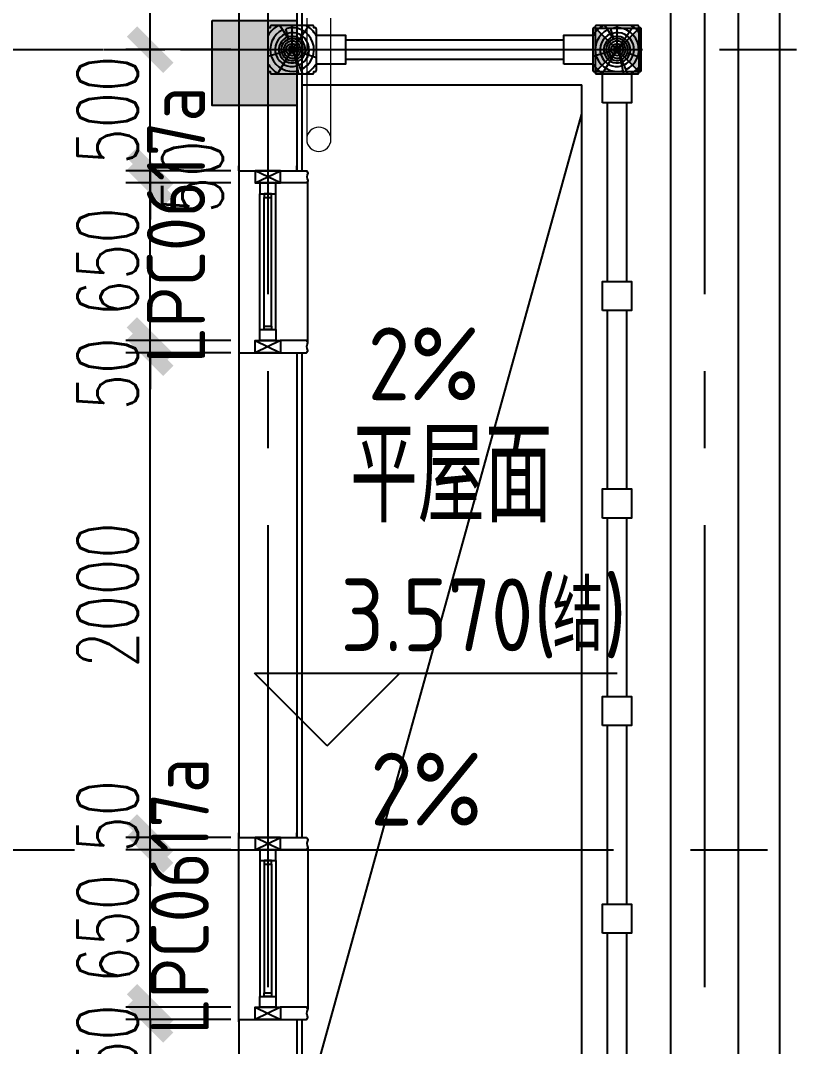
# Model space of a CAD drawing. Extents: x 296441 to 853063, y 459050 to 1117990.
# Drawn here: x 665278 to 668569, y 651758 to 655990 of the extents above; entities that cross this region are included whole.
import ezdxf

# ---------------------------------------------------------------- set-up
doc = ezdxf.new("R2010")
doc.units = 0
doc.header["$LTSCALE"] = 1000
for name, pattern in [('14-GRID$0$CENTER2', [28.575, 19.05, -3.175, 3.175, -3.175]), ('22-PLAN-BM01$0$HIDDEN', [0.375, 0.25, -0.125]), ('E4-FL02$0$HIDDEN2', [4.7625, 3.175, -1.5875])]:
    doc.linetypes.add(name, pattern=pattern)
for name, color, linetype in [('0-COL', 50, 'Continuous'), ('0-COL-H1', 170, 'Continuous'), ('14-GRID$0$G-GRID', 9, '14-GRID$0$CENTER2'), ('D-TEXT-FL01-mi$0$A-WIND-IDEN', 33, 'Continuous'), ('DIM_ELEV', 3, 'Continuous'), ('DIM_SYMB', 3, 'Continuous'), ('DZ-TEXT-FL01$0$A-ROOM-IDEN', 4, 'Continuous'), ('E1-FL02$0$A-OVLK', 140, 'Continuous'), ('E1-FL02$0$A-SECT-WIND', 155, 'Continuous'), ('E1-FL02$0$A-SECT-WOOD', 17, 'Continuous'), ('E1-FL02$0$A-WALL-FNSH', 6, 'Continuous'), ('E1-FL02$0$G-XREF', 2, 'Continuous'), ('E4-FL02$0$A-HRAL', 5, 'Continuous'), ('E4-FL02$0$A-OVLK', 140, 'Continuous'), ('E4-FL02$0$A-SECT-PATT', 251, 'Continuous'), ('E4-FL02$0$A-SECT-WIND', 155, 'Continuous'), ('E4-FL02$0$A-SECT-WOOD', 17, 'Continuous'), ('E4-FL02$0$A-WALL-FNSH', 6, 'Continuous'), ('E4-FL02$0$AUDIT_I_171201172723-2', 140, 'Continuous'), ('E4-FL02$0$G-XREF', 2, 'Continuous'), ('menchuangtao1$0$A-DETL-STONE', 42, 'Continuous'), ('menchuangtao1$0$A-WALL', 1, 'Continuous'), ('menchuangtao1$0$A_CUR_FRAME', 112, 'Continuous'), ('PUB_DIM', 3, 'Continuous'), ('PUB_TEXT', 7, 'Continuous'), ('WALL', 242, 'Continuous'), ('ZT1_Dim---标注---PM、LM、DY、JD', 252, 'Continuous')]:
    doc.layers.add(name, color=color, linetype=linetype)
doc.layers.add('E4-FL02$0$A-ANNO-NPLT', color=215, linetype='Continuous', plot=False)
doc.layers.add('E4-FL02$0$P-SEWG-EQPM', color=4, linetype='Continuous', lineweight=0)
doc.styles.get("Standard").update_dxf_attribs({"font": 'gbenor.shx', "bigfont": 'gbcbig.shx'})
doc.styles.add('ZT-DIMSTYLE', font='ROMANS.shx', dxfattribs={"width": 0.7, "bigfont": 'CHINESE.shx'})
doc.dimstyles.new('ZT-DIM100', dxfattribs={"dimscale": 100, "dimtxt": 2.5, "dimasz": 1.5, "dimexe": 1, "dimexo": 1, "dimgap": 0.5, "dimtad": 1, "dimdec": 0, "dimdsep": 46, "dimtxsty": 'ZT-DIMSTYLE', "dimblk": 'ARCHTICK', "dimcen": 2.5, "dimclrd": 175, "dimclre": 175, "dimclrt": 7, "dimazin": 2, "dimtfac": 1, "dimtix": 1, "dimtmove": 2, "dimatfit": 3, "dimfxl": 0, "dimarcsym": 0})

# ---------------------------------------------------------------- blocks, each defined once
blk = doc.blocks.new('STEELCOLUMN')
at = {"layer": '0-COL', "color": 4, "ltscale": 0.5}
blk.add_lwpolyline([(-90, 90), (90, 90), (90, -90), (-90, -90), (-90, 90), (90, -90), (90, 90), (-90, -90)], dxfattribs=at)
at = {"layer": '0-COL', "color": 6, "ltscale": 0.5}
for points in [[(-90, 90), (-90, -90), (0, 0)], [(0, 0), (0, 0), (90, 90), (90, -90)]]:
    blk.add_solid(points, dxfattribs=at)
blk = doc.blocks.new('HER32')
at = {"layer": 'DIM_ELEV'}
for p, q in [((858087.8, -563285), (857787.8, -562985)), ((857787.8, -562985), (859283.8, -562985)), ((858087.8, -563285), (858387.8, -562985))]:
    blk.add_line(p, q, dxfattribs=at)
at = {"layer": 'DIM_SYMB'}
for points in [[(858408.5, -561478, 0, 0, 0), (858226.3, -561082, 80, 0, 0), (858100.8, -560809.5, 0, 0, 0)], [(858496.9, -563694.4, 0, 0, 0), (858708.3, -564118.2, 80, 0, 0), (858842.2, -564386.6, 0, 0, 0)]]:
    blk.add_lwpolyline(points, format="xyseb", dxfattribs=at)
at = {"layer": 'D-TEXT-FL01-mi$0$A-WIND-IDEN', "color": 2}
for p in [(857584.8, -561707.1), (857600, -564475.6)]:
    blk.add_text('LPC0617a', height=240, rotation=90, dxfattribs=at).set_placement(p)
at = {"layer": 'DZ-TEXT-FL01$0$A-ROOM-IDEN'}
blk.add_text('平屋面', height=385.82, dxfattribs=at).set_placement((858183.2, -562363.7))
at = {"layer": 'PUB_TEXT'}
for s, height, p in [('2%', 300, (858255.5, -561859.7)), ('3.570(', 300, (858143.2, -562895)), ('结', 289.4, (859018.2, -562895)), (')', 300, (859228.9, -562895)), ('2%', 300, (858266.1, -563613.9))]:
    blk.add_text(s, height=height, dxfattribs=at).set_placement(p)
blk = doc.blocks.new('menchuangtao1')
at = {"layer": 'menchuangtao1$0$A-DETL-STONE'}
blk.add_lwpolyline([(-10, -52.5), (-10, -159.2, -0.471625), (-15, -162.1, -0.528396), (-19.5, -164.7, 0.241692), (-50.5, -164.7, -0.528396), (-55, -162.1, -0.471625), (-60, -159.2), (-60, -52.5)], format="xyb", close=True, dxfattribs=at)
at = {"layer": 'menchuangtao1$0$A-WALL'}
for p, q in [((-10, 120), (-10, -120)), ((-10, 120), (10, 120)), ((-10, -120), (10, -120))]:
    blk.add_line(p, q, dxfattribs=at)
at = {"layer": 'menchuangtao1$0$A_CUR_FRAME'}
for p, q in [((-60, -52.5), (-10, 52.5)), ((-60, 52.5), (-10, -52.5))]:
    blk.add_line(p, q, dxfattribs=at)
blk.add_lwpolyline([(-10, -52.5), (-10, 52.5), (-60, 52.5), (-60, -52.5)], close=True, dxfattribs=at)
blk = doc.blocks.new('*U436')
at = {"layer": 'E1-FL02$0$A-SECT-WIND'}
for p, q in [((45, 32.5), (605, 32.5)), ((60, 15), (590, 15)), ((45, -32.5), (605, -32.5)), ((60, -15), (590, -15))]:
    blk.add_line(p, q, dxfattribs=at)
at = {"layer": 'E1-FL02$0$A-SECT-WOOD'}
for points in [[(0, 32.5), (45, 32.5), (45, -32.5), (0, -32.5)], [(60, 15), (60, -15), (45, -15), (45, 15)], [(590, 15), (590, -15), (605, -15), (605, 15)], [(650, 32.5), (605, 32.5), (605, -32.5), (650, -32.5)]]:
    blk.add_lwpolyline(points, close=True, dxfattribs=at)
blk = doc.blocks.new('*U434')
at = {"layer": 'E4-FL02$0$A-SECT-WIND'}
for p, q in [((45, 32.5), (605, 32.5)), ((60, 15), (590, 15)), ((45, -32.5), (605, -32.5)), ((60, -15), (590, -15))]:
    blk.add_line(p, q, dxfattribs=at)
at = {"layer": 'E4-FL02$0$A-SECT-WOOD'}
for points in [[(0, 32.5), (45, 32.5), (45, -32.5), (0, -32.5)], [(60, 15), (60, -15), (45, -15), (45, 15)], [(590, 15), (590, -15), (605, -15), (605, 15)], [(650, 32.5), (605, 32.5), (605, -32.5), (650, -32.5)]]:
    blk.add_lwpolyline(points, close=True, dxfattribs=at)
blk = doc.blocks.new('E4-FL02$0$220zhu-P1')
at = {"layer": 'E4-FL02$0$A-ANNO-NPLT'}
for p, q in [((10, 0), (-10, 0)), ((0, 10), (0, -10))]:
    blk.add_line(p, q, dxfattribs=at)
blk.add_circle((0, 0), 10, dxfattribs=at)
at = {"layer": 'E4-FL02$0$A-SECT-PATT'}
for p, q in [((-5.9, 13.8), (-42.5, 100)), ((-9.8, 23), (-26, 100)), ((7.8, 12.8), (60.8, 100)), ((-42.8, 13.8), (-100, 32.1)), ((10, 0), (-10, 0)), ((0, 10), (0, -10)), ((24.1, 6.7), (100, 27.8)), ((0, 0), (-68.5, -100)), ((0, 0), (0.3, -100)), ((13, -43.1), (26.1, -86.1)), ((13, -43.1), (50.5, -100))]:
    blk.add_line(p, q, dxfattribs=at)
for radius in [25, 15, 10]:
    blk.add_circle((0, 0), radius, dxfattribs=at)
for radius, start, end in [(115, 119.5918, 150.4082), (90, 295.1666, 104.9497), (115, 29.5918, 60.4082), (90, 113.0186, 286.8397), (70, 113.0186, 286.8397), (55, 113.0186, 286.8397), (45, 113.0186, 108.0371), (70, 292.813, 105.8305), (55, 289.8993, 106.9128), (35, 113.0186, 109.8089), (115, 209.5918, 240.4082), (115, 299.5918, 330.4082)]:
    blk.add_arc((0, 0), radius, start, end, dxfattribs=at)
at = {"layer": 'E4-FL02$0$A-SECT-WOOD'}
blk.add_lwpolyline([(0, 100), (-85, 100, 0.414165), (-90, 95), (-90, 90), (-95, 90, 0.414214), (-100, 85), (-100, 0), (-100, -85, 0.414214), (-95, -90), (-90, -90), (-90, -95, 0.414165), (-85, -100), (0, -100), (85, -100, 0.414165), (90, -95), (90, -90), (95, -90, 0.414214), (100, -85), (100, 0), (100, 85, 0.414214), (95, 90), (90, 90), (90, 95, 0.414165), (85, 100)], format="xyb", close=True, dxfattribs=at)
blk = doc.blocks.new('EWRV')
at = {"layer": 'DIM_SYMB', "color": 8}
blk.add_lwpolyline([(1744581.8, 620393.7), (1743406.8, 624628.7)], dxfattribs=at)
at = {"layer": 'E1-FL02$0$A-OVLK'}
for p, q in [((1744821.8, 624403.7), (1744821.8, 623633.7)), ((1744536.8, 623685.6), (1744536.8, 624351.8)), ((1744821.8, 620883.7), (1744821.8, 621653.7)), ((1744536.8, 621601.8), (1744536.8, 620935.6))]:
    blk.add_line(p, q, dxfattribs=at)
at = {"layer": 'E1-FL02$0$A-WALL-FNSH'}
for p, q in [((1744561.8, 624753.7), (1744561.8, 624393.7)), ((1744561.8, 623643.7), (1744561.8, 621643.7))]:
    blk.add_line(p, q, dxfattribs=at)
at = {"layer": 'E4-FL02$0$A-HRAL'}
for p, q in [((1744381.8, 624933.7), (1743481.8, 624933.7)), ((1744381.8, 624853.7), (1743481.8, 624853.7)), ((1743221.8, 623937.7), (1743221.8, 624673.7)), ((1743301.8, 623937.7), (1743301.8, 624673.7)), ((1743221.8, 623081.7), (1743221.8, 623817.7)), ((1743301.8, 623081.7), (1743301.8, 623817.7)), ((1743221.8, 622225.7), (1743221.8, 622961.7)), ((1743301.8, 622225.7), (1743301.8, 622961.7)), ((1743221.8, 621369.7), (1743221.8, 622105.7)), ((1743301.8, 621369.7), (1743301.8, 622105.7)), ((1743221.8, 620513.7), (1743221.8, 621249.7)), ((1743301.8, 620513.7), (1743301.8, 621249.7))]:
    blk.add_line(p, q, dxfattribs=at)
for points in [[(1743481.8, 624833.7), (1743481.8, 624953.7), (1743361.8, 624953.7), (1743361.8, 624833.7), (1743481.8, 624833.7)], [(1744501.8, 624833.7), (1744501.8, 624953.7), (1744381.8, 624953.7), (1744381.8, 624833.7), (1744501.8, 624833.7)], [(1743321.8, 624673.7), (1743321.8, 624793.7), (1743201.8, 624793.7), (1743201.8, 624673.7), (1743321.8, 624673.7)], [(1743321.8, 623817.7), (1743321.8, 623937.7), (1743201.8, 623937.7), (1743201.8, 623817.7), (1743321.8, 623817.7)], [(1743321.8, 622961.7), (1743321.8, 623081.7), (1743201.8, 623081.7), (1743201.8, 622961.7), (1743321.8, 622961.7)], [(1743321.8, 622105.7), (1743321.8, 622225.7), (1743201.8, 622225.7), (1743201.8, 622105.7), (1743321.8, 622105.7)], [(1743321.8, 621249.7), (1743321.8, 621369.7), (1743201.8, 621369.7), (1743201.8, 621249.7), (1743321.8, 621249.7)]]:
    blk.add_lwpolyline(points, dxfattribs=at)
at = {"layer": 'E4-FL02$0$A-OVLK'}
for p, q in [((1743406.8, 618738.7), (1743406.8, 624748.7)), ((1744561.8, 624748.7), (1743406.8, 624748.7)), ((1744821.8, 624403.7), (1744821.8, 623633.7)), ((1744536.8, 623685.6), (1744536.8, 624351.8)), ((1744821.8, 620883.7), (1744821.8, 621653.7)), ((1744536.8, 621601.8), (1744536.8, 620935.6))]:
    blk.add_line(p, q, dxfattribs=at)
at = {"layer": 'E4-FL02$0$A-WALL-FNSH'}
for p, q in [((1744561.8, 625803.7), (1744561.8, 624393.7)), ((1744561.8, 623643.7), (1744561.8, 621643.7)), ((1744561.8, 620893.7), (1744561.8, 620393.7))]:
    blk.add_line(p, q, dxfattribs=at)
at = {"layer": 'E4-FL02$0$P-SEWG-EQPM', "linetype": 'E4-FL02$0$HIDDEN2'}
for p, q in [((1744441.8, 624523.7), (1744441.8, 625023.7)), ((1744541.8, 625023.7), (1744541.8, 624523.7))]:
    blk.add_line(p, q, dxfattribs=at)
at = {"layer": 'E4-FL02$0$P-SEWG-EQPM'}
blk.add_circle((1744491.8, 624523.7), 50, dxfattribs=at)
at = {"layer": 'WALL'}
for p, q in [((1744581.8, 625803.7), (1744581.8, 624393.7)), ((1744821.8, 625803.7), (1744821.8, 624393.7)), ((1744821.8, 624393.7), (1744581.8, 624393.7)), ((1744581.8, 623643.7), (1744581.8, 621643.7)), ((1744821.8, 623643.7), (1744581.8, 623643.7)), ((1744821.8, 623643.7), (1744821.8, 621643.7)), ((1744821.8, 621643.7), (1744581.8, 621643.7)), ((1744581.8, 620893.7), (1744581.8, 620273.7)), ((1744821.8, 620893.7), (1744581.8, 620893.7)), ((1744821.8, 620893.7), (1744821.8, 620513.7))]:
    blk.add_line(p, q, dxfattribs=at)
at = {"layer": 'WALL', "color": 33, "linetype": '22-PLAN-BM01$0$HIDDEN'}
blk.add_line((1746501.8, 624893.7), (1744821.8, 624893.7), dxfattribs=at)
at = {"rotation": 270}
for name in ['*U436', '*U434']:
    blk.add_blockref(name, (1744701.8, 621593.7), dxfattribs=at)
at = {"layer": 'E1-FL02$0$G-XREF', "extrusion": (0, 0, -1), "zscale": -1, "rotation": 90}
for name, p in [('menchuangtao1', (-1744701.8, 624403.7)), ('*U436', (-1744701.8, 623693.7)), ('menchuangtao1', (-1744701.8, 621653.7))]:
    blk.add_blockref(name, p, dxfattribs=at)
at = {"layer": 'E1-FL02$0$G-XREF', "rotation": 270}
for p in [(1744701.8, 623633.7), (1744701.8, 620883.7)]:
    blk.add_blockref('menchuangtao1', p, dxfattribs=at)
at = {"layer": 'E4-FL02$0$G-XREF', "extrusion": (0, 0, -1), "zscale": -1}
for name, p, rotation in [('E4-FL02$0$220zhu-P1', (-1743261.8, 624893.7), 180), ('E4-FL02$0$220zhu-P1', (-1744601.8, 624893.7), 180), ('menchuangtao1', (-1744701.8, 624403.7), 90), ('*U434', (-1744701.8, 623693.7), 90), ('menchuangtao1', (-1744701.8, 621653.7), 90)]:
    blk.add_blockref(name, p, dxfattribs=dict(at, rotation=rotation))
at = {"layer": 'E4-FL02$0$G-XREF', "rotation": 270}
for p in [(1744701.8, 623633.7), (1744701.8, 620883.7)]:
    blk.add_blockref('menchuangtao1', p, dxfattribs=at)
blk = doc.blocks.new('_ArchTick')
at = {"color": 0, "linetype": 'ByBlock', "const_width": 0.4}
blk.add_lwpolyline([(-0.5, -0.5), (0.5, 0.5)], dxfattribs=at)
blk = doc.blocks.new('*D1149')
at = {"layer": 'Defpoints', "color": 0, "ltscale": 1000, "transparency": 16777216}
for p in [(665812.8, 656779.5), (666246, 656779.5), (666246, 655869.5)]:
    blk.add_point(p, dxfattribs=at)
at = {"layer": 'ZT1_Dim---标注---PM、LM、DY、JD', "color": 175, "linetype": 'ByBlock', "lineweight": -2, "ltscale": 1000, "transparency": 16777216}
for p, q in [((666146, 656779.5), (665712.8, 656779.5)), ((665812.8, 655869.5), (665812.8, 656779.5)), ((666146, 655869.5), (665712.8, 655869.5))]:
    blk.add_line(p, q, dxfattribs=at)
at = {"layer": 'ZT1_Dim---标注---PM、LM、DY、JD', "color": 175, "lineweight": -2, "ltscale": 1000, "transparency": 16777216, "xscale": 150, "yscale": 150, "zscale": 150}
for p, rotation in [((665812.8, 656779.5), 90), ((665812.8, 655869.5), 270)]:
    blk.add_blockref('_ArchTick', p, dxfattribs=dict(at, rotation=rotation))
at = {"layer": 'ZT1_Dim---标注---PM、LM、DY、JD', "color": 7, "ltscale": 1000, "transparency": 16777216, "insert": (665637.8, 656324.5), "char_height": 250, "attachment_point": 5, "rotation": 90, "style": 'ZT-DIMSTYLE'}
blk.add_mtext('910', dxfattribs=at)
blk = doc.blocks.new('*D1150')
at = {"layer": 'Defpoints', "color": 0, "ltscale": 1000, "transparency": 16777216}
for p in [(665812.8, 655869.5), (666246, 655869.5), (666246, 655369.5)]:
    blk.add_point(p, dxfattribs=at)
at = {"layer": 'ZT1_Dim---标注---PM、LM、DY、JD', "color": 175, "linetype": 'ByBlock', "lineweight": -2, "ltscale": 1000, "transparency": 16777216}
for p, q in [((665812.8, 655869.5), (665812.8, 656019.5)), ((666146, 655869.5), (665712.8, 655869.5)), ((665812.8, 655369.5), (665812.8, 655869.5)), ((666146, 655369.5), (665712.8, 655369.5)), ((665812.8, 655369.5), (665812.8, 655219.5))]:
    blk.add_line(p, q, dxfattribs=at)
at = {"layer": 'ZT1_Dim---标注---PM、LM、DY、JD', "color": 175, "lineweight": -2, "ltscale": 1000, "transparency": 16777216, "xscale": 150, "yscale": 150, "zscale": 150}
for p, rotation in [((665812.8, 655869.5), 270), ((665812.8, 655369.5), 90)]:
    blk.add_blockref('_ArchTick', p, dxfattribs=dict(at, rotation=rotation))
at = {"layer": 'ZT1_Dim---标注---PM、LM、DY、JD', "color": 7, "ltscale": 1000, "transparency": 16777216, "insert": (665637.8, 655619.5), "char_height": 250, "attachment_point": 5, "rotation": 90, "style": 'ZT-DIMSTYLE'}
blk.add_mtext('500', dxfattribs=at)
blk = doc.blocks.new('*D1151')
at = {"layer": 'Defpoints', "color": 0, "ltscale": 1000, "transparency": 16777216}
for p in [(665812.8, 655369.5), (666246, 655369.5), (666246, 655319.5)]:
    blk.add_point(p, dxfattribs=at)
at = {"layer": 'ZT1_Dim---标注---PM、LM、DY、JD', "color": 175, "linetype": 'ByBlock', "lineweight": -2, "ltscale": 1000, "transparency": 16777216}
for p, q in [((665812.8, 655369.5), (665812.8, 655519.5)), ((666146, 655369.5), (665712.8, 655369.5)), ((665812.8, 655319.5), (665812.8, 655369.5)), ((666146, 655319.5), (665712.8, 655319.5)), ((665812.8, 655319.5), (665812.8, 655169.5))]:
    blk.add_line(p, q, dxfattribs=at)
at = {"layer": 'ZT1_Dim---标注---PM、LM、DY、JD', "color": 175, "lineweight": -2, "ltscale": 1000, "transparency": 16777216, "xscale": 150, "yscale": 150, "zscale": 150}
for p, rotation in [((665812.8, 655369.5), 270), ((665812.8, 655319.5), 90)]:
    blk.add_blockref('_ArchTick', p, dxfattribs=dict(at, rotation=rotation))
at = {"layer": 'ZT1_Dim---标注---PM、LM、DY、JD', "color": 7, "ltscale": 1000, "transparency": 16777216, "insert": (665987.8, 655344.5), "char_height": 250, "attachment_point": 5, "rotation": 90, "style": 'ZT-DIMSTYLE'}
blk.add_mtext('50', dxfattribs=at)
blk = doc.blocks.new('*D1152')
at = {"layer": 'Defpoints', "color": 0, "ltscale": 1000, "transparency": 16777216}
for p in [(665812.8, 655319.5), (666246, 655319.5), (666246, 654669.5)]:
    blk.add_point(p, dxfattribs=at)
at = {"layer": 'ZT1_Dim---标注---PM、LM、DY、JD', "color": 175, "linetype": 'ByBlock', "lineweight": -2, "ltscale": 1000, "transparency": 16777216}
for p, q in [((666146, 655319.5), (665712.8, 655319.5)), ((665812.8, 654669.5), (665812.8, 655319.5)), ((666146, 654669.5), (665712.8, 654669.5))]:
    blk.add_line(p, q, dxfattribs=at)
at = {"layer": 'ZT1_Dim---标注---PM、LM、DY、JD', "color": 175, "lineweight": -2, "ltscale": 1000, "transparency": 16777216, "xscale": 150, "yscale": 150, "zscale": 150}
for p, rotation in [((665812.8, 655319.5), 90), ((665812.8, 654669.5), 270)]:
    blk.add_blockref('_ArchTick', p, dxfattribs=dict(at, rotation=rotation))
at = {"layer": 'ZT1_Dim---标注---PM、LM、DY、JD', "color": 7, "ltscale": 1000, "transparency": 16777216, "insert": (665637.8, 654994.5), "char_height": 250, "attachment_point": 5, "rotation": 90, "style": 'ZT-DIMSTYLE'}
blk.add_mtext('650', dxfattribs=at)
blk = doc.blocks.new('*D1153')
at = {"layer": 'Defpoints', "color": 0, "ltscale": 1000, "transparency": 16777216}
for p in [(665812.8, 654669.5), (666246, 654669.5), (666246, 654619.5)]:
    blk.add_point(p, dxfattribs=at)
at = {"layer": 'ZT1_Dim---标注---PM、LM、DY、JD', "color": 175, "linetype": 'ByBlock', "lineweight": -2, "ltscale": 1000, "transparency": 16777216}
for p, q in [((665812.8, 654669.5), (665812.8, 654819.5)), ((666146, 654669.5), (665712.8, 654669.5)), ((665812.8, 654619.5), (665812.8, 654669.5)), ((666146, 654619.5), (665712.8, 654619.5)), ((665812.8, 654619.5), (665812.8, 654469.5))]:
    blk.add_line(p, q, dxfattribs=at)
at = {"layer": 'ZT1_Dim---标注---PM、LM、DY、JD', "color": 175, "lineweight": -2, "ltscale": 1000, "transparency": 16777216, "xscale": 150, "yscale": 150, "zscale": 150}
for p, rotation in [((665812.8, 654669.5), 270), ((665812.8, 654619.5), 90)]:
    blk.add_blockref('_ArchTick', p, dxfattribs=dict(at, rotation=rotation))
at = {"layer": 'ZT1_Dim---标注---PM、LM、DY、JD', "color": 7, "ltscale": 1000, "transparency": 16777216, "insert": (665637.8, 654532), "char_height": 250, "attachment_point": 5, "rotation": 90, "style": 'ZT-DIMSTYLE'}
blk.add_mtext('50', dxfattribs=at)
blk = doc.blocks.new('*D1154')
at = {"layer": 'Defpoints', "color": 0, "ltscale": 1000, "transparency": 16777216}
for p in [(665812.8, 654619.5), (666246, 654619.5), (666246, 652619.5)]:
    blk.add_point(p, dxfattribs=at)
at = {"layer": 'ZT1_Dim---标注---PM、LM、DY、JD', "color": 175, "linetype": 'ByBlock', "lineweight": -2, "ltscale": 1000, "transparency": 16777216}
for p, q in [((666146, 654619.5), (665712.8, 654619.5)), ((665812.8, 652619.5), (665812.8, 654619.5)), ((666146, 652619.5), (665712.8, 652619.5))]:
    blk.add_line(p, q, dxfattribs=at)
at = {"layer": 'ZT1_Dim---标注---PM、LM、DY、JD', "color": 175, "lineweight": -2, "ltscale": 1000, "transparency": 16777216, "xscale": 150, "yscale": 150, "zscale": 150}
for p, rotation in [((665812.8, 654619.5), 90), ((665812.8, 652619.5), 270)]:
    blk.add_blockref('_ArchTick', p, dxfattribs=dict(at, rotation=rotation))
at = {"layer": 'ZT1_Dim---标注---PM、LM、DY、JD', "color": 7, "ltscale": 1000, "transparency": 16777216, "insert": (665637.8, 653619.5), "char_height": 250, "attachment_point": 5, "rotation": 90, "style": 'ZT-DIMSTYLE'}
blk.add_mtext('2000', dxfattribs=at)
blk = doc.blocks.new('*D1155')
at = {"layer": 'Defpoints', "color": 0, "ltscale": 1000, "transparency": 16777216}
for p in [(665812.8, 652619.5), (666246, 652619.5), (666246, 652569.5)]:
    blk.add_point(p, dxfattribs=at)
at = {"layer": 'ZT1_Dim---标注---PM、LM、DY、JD', "color": 175, "linetype": 'ByBlock', "lineweight": -2, "ltscale": 1000, "transparency": 16777216}
for p, q in [((665812.8, 652619.5), (665812.8, 652769.5)), ((666146, 652619.5), (665712.8, 652619.5)), ((665812.8, 652569.5), (665812.8, 652619.5)), ((666146, 652569.5), (665712.8, 652569.5)), ((665812.8, 652569.5), (665812.8, 652419.5))]:
    blk.add_line(p, q, dxfattribs=at)
at = {"layer": 'ZT1_Dim---标注---PM、LM、DY、JD', "color": 175, "lineweight": -2, "ltscale": 1000, "transparency": 16777216, "xscale": 150, "yscale": 150, "zscale": 150}
for p, rotation in [((665812.8, 652619.5), 270), ((665812.8, 652569.5), 90)]:
    blk.add_blockref('_ArchTick', p, dxfattribs=dict(at, rotation=rotation))
at = {"layer": 'ZT1_Dim---标注---PM、LM、DY、JD', "color": 7, "ltscale": 1000, "transparency": 16777216, "insert": (665637.8, 652707), "char_height": 250, "attachment_point": 5, "rotation": 90, "style": 'ZT-DIMSTYLE'}
blk.add_mtext('50', dxfattribs=at)
blk = doc.blocks.new('*D1156')
at = {"layer": 'Defpoints', "color": 0, "ltscale": 1000, "transparency": 16777216}
for p in [(665812.8, 652569.5), (666246, 652569.5), (666246, 651919.5)]:
    blk.add_point(p, dxfattribs=at)
at = {"layer": 'ZT1_Dim---标注---PM、LM、DY、JD', "color": 175, "linetype": 'ByBlock', "lineweight": -2, "ltscale": 1000, "transparency": 16777216}
for p, q in [((666146, 652569.5), (665712.8, 652569.5)), ((665812.8, 651919.5), (665812.8, 652569.5)), ((666146, 651919.5), (665712.8, 651919.5))]:
    blk.add_line(p, q, dxfattribs=at)
at = {"layer": 'ZT1_Dim---标注---PM、LM、DY、JD', "color": 175, "lineweight": -2, "ltscale": 1000, "transparency": 16777216, "xscale": 150, "yscale": 150, "zscale": 150}
for p, rotation in [((665812.8, 652569.5), 90), ((665812.8, 651919.5), 270)]:
    blk.add_blockref('_ArchTick', p, dxfattribs=dict(at, rotation=rotation))
at = {"layer": 'ZT1_Dim---标注---PM、LM、DY、JD', "color": 7, "ltscale": 1000, "transparency": 16777216, "insert": (665637.8, 652244.5), "char_height": 250, "attachment_point": 5, "rotation": 90, "style": 'ZT-DIMSTYLE'}
blk.add_mtext('650', dxfattribs=at)
blk = doc.blocks.new('*D1157')
at = {"layer": 'Defpoints', "color": 0, "ltscale": 1000, "transparency": 16777216}
for p in [(665812.8, 651919.5), (666246, 651919.5), (666246, 651869.5)]:
    blk.add_point(p, dxfattribs=at)
at = {"layer": 'ZT1_Dim---标注---PM、LM、DY、JD', "color": 175, "linetype": 'ByBlock', "lineweight": -2, "ltscale": 1000, "transparency": 16777216}
for p, q in [((665812.8, 651919.5), (665812.8, 652069.5)), ((666146, 651919.5), (665712.8, 651919.5)), ((665812.8, 651869.5), (665812.8, 651919.5)), ((666146, 651869.5), (665712.8, 651869.5)), ((665812.8, 651869.5), (665812.8, 651719.5))]:
    blk.add_line(p, q, dxfattribs=at)
at = {"layer": 'ZT1_Dim---标注---PM、LM、DY、JD', "color": 175, "lineweight": -2, "ltscale": 1000, "transparency": 16777216, "xscale": 150, "yscale": 150, "zscale": 150}
for p, rotation in [((665812.8, 651919.5), 270), ((665812.8, 651869.5), 90)]:
    blk.add_blockref('_ArchTick', p, dxfattribs=dict(at, rotation=rotation))
at = {"layer": 'ZT1_Dim---标注---PM、LM、DY、JD', "color": 7, "ltscale": 1000, "transparency": 16777216, "insert": (665637.8, 651782), "char_height": 250, "attachment_point": 5, "rotation": 90, "style": 'ZT-DIMSTYLE'}
blk.add_mtext('50', dxfattribs=at)

msp = doc.modelspace()

# ---------------------------------------------------------------- linework, layer by layer
at = {"layer": '0-COL-H1'}
msp.add_lwpolyline([(666068.5, 655989.5), (666418.5, 655989.5), (666418.5, 655639.5), (666068.5, 655639.5)], close=True, dxfattribs=at)
at = {"layer": '0-COL-H1', "color": 254}
msp.add_solid([(666418.5, 655639.5), (666418.5, 655989.5), (666068.5, 655639.5), (666068.5, 655989.5)], dxfattribs=at)
at = {"layer": '14-GRID$0$G-GRID', "color": 8, "ltscale": 0.1}
for p, q in [((666298.5, 671053.2), (666298.5, 638294.8)), ((666298.5, 671053.2), (666298.5, 655869.5)), ((668098.5, 671053.2), (668098.5, 638294.8)), ((620218.5, 655869.5), (674432.5, 655869.5)), ((620098.5, 652569.5), (674432.5, 652569.5))]:
    msp.add_line(p, q, dxfattribs=at)
at = {"layer": 'E4-FL02$0$A-HRAL'}
for p, q in [((666618.5, 655909.5), (667518.5, 655909.5)), ((666618.5, 655829.5), (667518.5, 655829.5)), ((667698.5, 654913.5), (667698.5, 655649.5)), ((667778.5, 654913.5), (667778.5, 655649.5)), ((667698.5, 654057.5), (667698.5, 654793.5)), ((667778.5, 654057.5), (667778.5, 654793.5)), ((667698.5, 653201.5), (667698.5, 653937.5)), ((667778.5, 653201.5), (667778.5, 653937.5)), ((667698.5, 652345.5), (667698.5, 653081.5)), ((667778.5, 652345.5), (667778.5, 653081.5)), ((667698.5, 651489.5), (667698.5, 652225.5)), ((667778.5, 651489.5), (667778.5, 652225.5))]:
    msp.add_line(p, q, dxfattribs=at)
for points in [[(667518.5, 655809.5), (667518.5, 655929.5), (667638.5, 655929.5), (667638.5, 655809.5), (667518.5, 655809.5)], [(667678.5, 655649.5), (667678.5, 655769.5), (667798.5, 655769.5), (667798.5, 655649.5), (667678.5, 655649.5)], [(667678.5, 654793.5), (667678.5, 654913.5), (667798.5, 654913.5), (667798.5, 654793.5), (667678.5, 654793.5)], [(667678.5, 653937.5), (667678.5, 654057.5), (667798.5, 654057.5), (667798.5, 653937.5), (667678.5, 653937.5)], [(667678.5, 653081.5), (667678.5, 653201.5), (667798.5, 653201.5), (667798.5, 653081.5), (667678.5, 653081.5)], [(667678.5, 652225.5), (667678.5, 652345.5), (667798.5, 652345.5), (667798.5, 652225.5), (667678.5, 652225.5)]]:
    msp.add_lwpolyline(points, dxfattribs=at)
at = {"layer": 'E4-FL02$0$A-OVLK'}
for p in [(666438.5, 655724.5), (667593.5, 649714.5)]:
    msp.add_line(p, (667593.5, 655724.5), dxfattribs=at)
at = {"layer": 'E4-FL02$0$AUDIT_I_171201172723-2'}
for p, q in [((668408.5, 662479.5), (668408.5, 648349.5)), ((668408.5, 662479.5), (668408.5, 641679.5)), ((667958.5, 656049.5), (667958.5, 648519.5)), ((668238.5, 656049.5), (668238.5, 648519.5))]:
    msp.add_line(p, q, dxfattribs=at)

# ---------------------------------------------------------------- block references
at = {"layer": '0-COL-H1'}
msp.add_blockref('STEELCOLUMN', (667739.9, 655868.1), dxfattribs=at)
at = {"layer": 'D-TEXT-FL01-mi$0$A-WIND-IDEN', "xscale": -1}
msp.add_blockref('EWRV', (2411000.3, 30975.8), dxfattribs=at)
at = {"layer": 'E4-FL02$0$G-XREF', "extrusion": (0, 0, -1), "xscale": -1, "zscale": -1, "rotation": 180}
msp.add_blockref('E4-FL02$0$220zhu-P1', (-667738.5, 655869.5), dxfattribs=at)
at = {"layer": 'PUB_DIM'}
msp.add_blockref('HER32', (-191545, 1216283.3), dxfattribs=at)

# ---------------------------------------------------------------- dimensions: what is measured, and where the dimension line sits
at = {"layer": 'ZT1_Dim---标注---PM、LM、DY、JD', "ltscale": 1000}
for base, p1, p2, picture, middle in [((665812.8, 656779.5), (666246, 655869.5), (666246, 656779.5), '*D1149', (665637.8, 656324.5)), ((665812.8, 655869.5), (666246, 655369.5), (666246, 655869.5), '*D1150', (665637.8, 655619.5)), ((665812.8, 655319.5), (666246, 654669.5), (666246, 655319.5), '*D1152', (665637.8, 654994.5)), ((665812.8, 654619.5), (666246, 652619.5), (666246, 654619.5), '*D1154', (665637.8, 653619.5)), ((665812.8, 652569.5), (666246, 651919.5), (666246, 652569.5), '*D1156', (665637.8, 652244.5))]:
    dim = msp.add_linear_dim(base=base, p1=p1, p2=p2, angle=90, dimstyle='ZT-DIM100', dxfattribs=at)
    dim.commit()
    dim.dimension.update_dxf_attribs({"geometry": picture, "text_midpoint": middle})
for base, p1, p2, picture, middle in [((665812.8, 655369.5), (666246, 655319.5), (666246, 655369.5), '*D1151', (665987.8, 655344.5)), ((665812.8, 654669.5), (666246, 654619.5), (666246, 654669.5), '*D1153', (665637.8, 654532)), ((665812.8, 652619.5), (666246, 652569.5), (666246, 652619.5), '*D1155', (665637.8, 652707)), ((665812.8, 651919.5), (666246, 651869.5), (666246, 651919.5), '*D1157', (665637.8, 651782))]:
    dim = msp.add_linear_dim(base=base, p1=p1, p2=p2, angle=90, dimstyle='ZT-DIM100', dxfattribs=at)
    dim.commit()
    dim.dimension.update_dxf_attribs({"geometry": picture, "text_midpoint": middle, "dimtype": 160})

doc.saveas('drawing.dxf')
